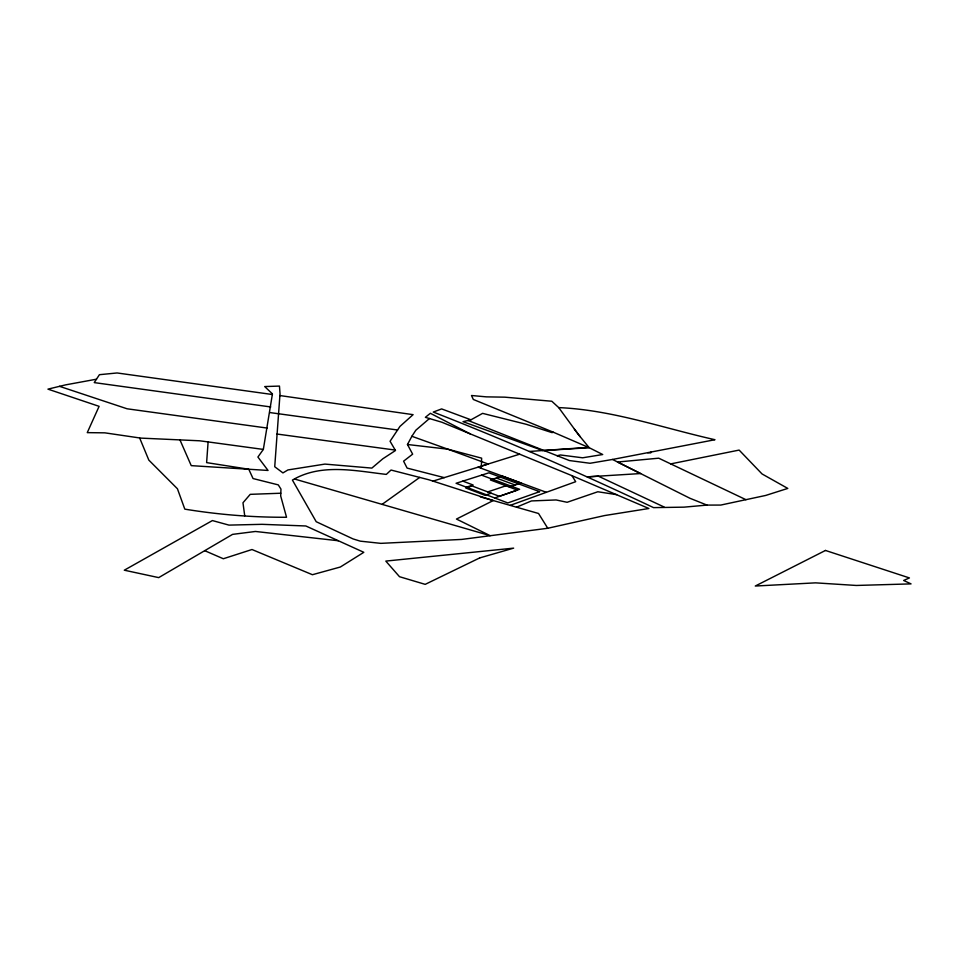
<?xml version="1.0" encoding="UTF-8"?>
<svg xmlns="http://www.w3.org/2000/svg" width="959" height="959" viewBox="0 0 959 959"><rect width="100%" height="100%" fill="white"/><g stroke="black" fill="none" stroke-linecap="round" stroke-linejoin="round"><path stroke-width="1.44" d="M481.31 468.328L481.634 458.162L447.853 449.184L411.879 436.297L407.479 444.497L412.646 454.158L403.595 461.171L407.107 468.088L444.281 477.63M179.944 439.869L191.237 465.642L268.041 470.449L257.911 457.035L263.341 449.423L272.44 393.921L264.708 386.561L279.465 386.081L280.028 393.705L274.73 466.745L282.941 472.907L287.94 469.934L324.909 464.096L371.852 468.1L382.857 458.762L395.48 450.514L390.073 441.26L399.951 426.419L413.089 414.66L279.884 395.552M139.678 438.059L199.628 440.792L208.103 441.919L206.617 462.622L248.765 469.239L253.044 478.553L278.278 484.882L280.963 489.114L280.699 496.007L286.537 517.261C252.481 517.428 218.412 514.623 184.811 509.145L177.427 488.766L148.825 460.104L139.642 437.951L104.867 432.845L87.257 432.641L99.101 406.34L47.95 389.138L65.596 384.871L96.463 379.201M650.921 452.061L650.717 452.9L647.649 452.696M411.879 436.297L415.822 430.231L429.512 418.472M382.078 504.374L419.706 477.426M542.902 450.61L463.017 421.672L470.965 419.814L482.593 413.365L526.191 424.274L551.881 432.581L553.547 432.305L589.186 447.697L602.708 454.53L582.628 457.803L560.404 454.974L557.131 455.753M294.653 479.056L490.169 535.661L456.472 519.059L493.262 500.55L428.901 479.788L391.02 470.042L386.309 474.405C355.262 470.821 321.049 463.101 292.423 480.087L316.218 521.72L353.068 538.922L360.284 541.152L380.819 543.357L461.687 539.426L547.769 528.265L604.602 515.558L648.883 508.498L571.972 475.676L441.847 422.224L425.364 417.333L430.351 413.293L470.222 433.888M516.505 507.191L531.466 500.934L556.112 499.951L567.117 502.288L597.817 491.763L616.673 494.64M510.176 505.381L575.688 481.694L571.972 475.676M494.724 497.973L519.61 489.294L481.55 475.161M491.152 493.19L484.954 495.3L465.774 487.999L472.032 485.949L499.339 496.294L517.38 490.073L490.385 479.968L502.252 476.096L521.013 483.06L509.277 487.04M487.771 491.907L505.932 485.793M466.386 487.196L473.123 485.014L462.849 481.118M481.382 466.134L519.646 454.182M432.929 481.13L488.203 464.024L447.853 449.184L407.479 444.497M468.112 420.486L569.37 460.548L590.037 463.269L612.561 459.457L617.56 462.022L658.713 458.186L670.713 463.892L739.137 450.083L762.045 473.95L787.783 488.419L765.702 495.443L720.76 505.069L706.963 505.093L684.019 507.155L653.559 507.623C581.178 473.41 507.862 441.152 433.276 412.058L441.631 408.918L470.965 419.814M612.561 459.457L714.97 439.713C663.137 428.098 612.166 409.901 558.713 407.599L551.809 401.246L504.83 397.17L486.309 396.858L471.492 395.504L473.326 399.471L553.547 432.305M529.476 451.449L588.43 447.373M543.873 450.55L589.186 447.697L578.409 434.535L558.713 407.599M280.795 493.226L250.227 494.341L242.975 502.768L244.725 515.81M338.287 540.744L255.454 531.466L232.558 534.379L158.703 577.618L124.298 570.197L212.395 520.569L228.973 525.112L261.999 524.321L305.837 525.976L363.821 552.312L340.337 567.021L312.43 574.717L251.989 549.519L223.327 558.749L204.723 550.682M269.887 412.574L397.565 430.004M276.971 434.031L395.216 450.071M208.103 441.919L263.341 449.423M270.738 406.952L94.246 382.605L99.412 374.693L117.094 372.967L272.356 394.509M267.141 428.062L127.079 408.786L59.518 386.333M480.351 496.858L538.538 513.485L547.769 528.265M478.097 467.141L546.342 492.315M496.354 478.026L515.187 485.038M706.963 505.093L689.989 498.296L617.56 462.022L640.588 473.554L587.196 476.875L598.368 476.179L664.131 507.023M670.713 463.892L745.934 499.675M574.393 429.188L580.303 436.848M825.471 550.454L755.272 586.033L815.558 582.856L856.327 585.458L911.05 583.887L903.654 580.471L909.42 577.929L825.471 550.454M479.692 557.922L425.197 584.355L399.507 576.707L385.794 561.087L513.652 548.14L479.692 557.922M539.605 491.667L507.814 502.948L456.076 483.276L488.898 472.823L539.605 491.667"/></g></svg>
